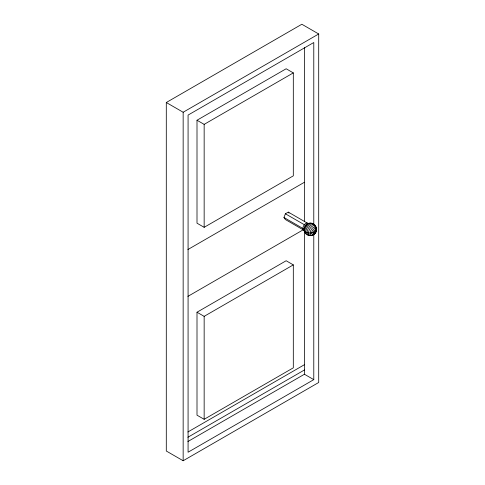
<?xml version="1.0" encoding="UTF-8"?>
<svg xmlns="http://www.w3.org/2000/svg" width="485" height="485" viewBox="0 0 485 485"><rect width="100%" height="100%" fill="white"/><g stroke="black" fill="none" stroke-linecap="round" stroke-linejoin="round"><path stroke-width="0.73" d="M315.511 232.485L315.747 231.63L314.995 232.873L315.826 231.254M308.278 223.658A4.08 2.358 -60 0 0 303.737 225.586A4.08 2.358 -60 0 0 304.331 230.484L285.398 219.553L283.955 217.498L285.398 213.782L288.284 212.115L308.339 223.688M166.294 102.511L301.846 24.25L318.706 33.98L318.706 382.489L183.154 460.75L166.294 451.02L166.294 102.511L183.154 112.241L318.706 33.98M197.001 120.238L286.156 68.761L293.31 72.895L293.31 175.843L204.155 227.319L197.001 223.185L197.001 120.238L204.155 124.372L293.31 72.895M187.889 249.545L304.428 182.263M187.889 296.377L303.774 229.478M197.001 312.225L286.156 260.748L293.31 264.883L293.31 367.83L204.155 419.301L197.001 415.172L197.001 312.225L204.155 316.353L293.31 264.883M187.889 431.977L304.428 364.696M187.889 437.264L304.428 369.982M187.889 441.532L304.428 374.25L313.783 379.646L313.783 234.188M313.783 379.646L188.077 452.22L188.077 115.084L313.783 42.51L313.783 225.095M285.398 213.782L306.011 225.677M283.955 217.498L304.562 229.399M288.284 212.115L289.005 213.139M304.428 47.469L304.428 221.542M304.428 231.369L304.428 374.25M204.155 124.372L204.155 227.319M204.155 316.353L204.155 419.301M183.154 112.241L183.154 460.75M316.281 230.205A6.202 3.692 -1.6 0 1 315.656 231.115A1.613 0.934 -60 0 0 315.298 230.399L315.177 230.369A6.196 4.995 -75.9 0 0 314.668 225.822M313.419 232.491A6.202 3.692 -1.6 0 1 304.926 231.296M304.307 230.417A6.202 3.692 -1.6 0 1 304.095 229.46M313.377 232.509A1.613 0.934 -60 0 0 314.407 233.188A1.613 0.934 -60 0 0 315.626 231.472A6.202 2.674 10.3 0 0 316.42 230.223M310.291 223.288A6.196 4.995 -75.9 0 1 313.868 224.652M304.422 231.145A4.589 2.649 -60 0 1 304.81 226.374A4.589 2.649 -60 0 1 308.709 223.385M305.404 232.952A5.547 3.201 -60 0 1 305.223 226.653A5.547 3.201 -60 0 1 310.77 223.245M306.168 234.091A6.147 3.553 -60 0 1 306.387 226.416A6.147 3.553 -60 0 1 312.837 223.931M309.254 235.007A6.353 3.668 -60 0 1 306.629 228.447A6.353 3.668 -60 0 1 314.098 224.428M310.424 235.48A6.147 3.553 -60 0 1 308.242 228.417A6.147 3.553 -60 0 1 315.577 226.162M312.601 235.086A5.547 3.201 -60 0 1 308.551 233.042A5.547 3.201 -60 0 1 312.346 226.18A5.547 3.201 -60 0 1 316.396 228.223M314.541 233.285A5.547 3.201 -60 0 1 313.607 234.31M314.438 231.969L314.898 231.684L314.438 231.969M313.486 234.843A4.589 2.649 -60 0 0 316.141 227.586A4.589 2.649 -60 0 0 310.521 231.042A4.589 2.649 -60 0 0 313.486 234.843M314.153 234.243A3.346 1.934 -60 0 0 316.087 228.956A3.346 1.934 -60 0 0 311.994 231.472A3.346 1.934 -60 0 0 314.153 234.243M314.559 233.333A1.898 1.091 -60 0 0 315.656 230.339A1.898 1.091 -60 0 0 313.334 231.763A1.898 1.091 -60 0 0 314.559 233.333"/></g></svg>
